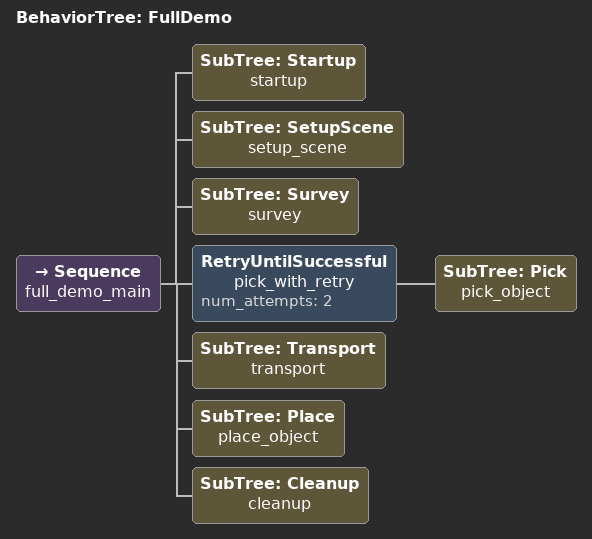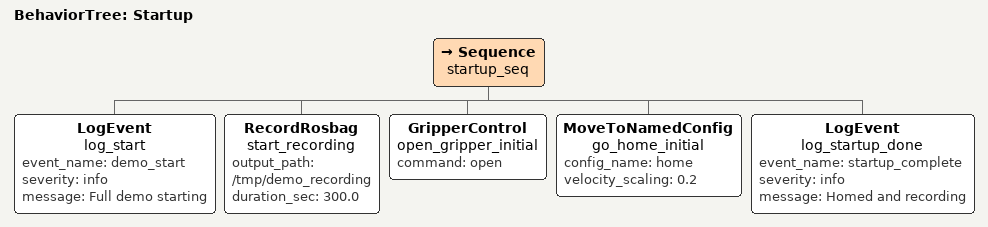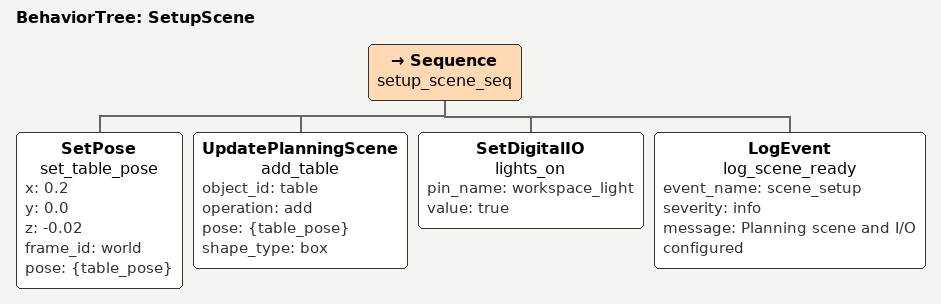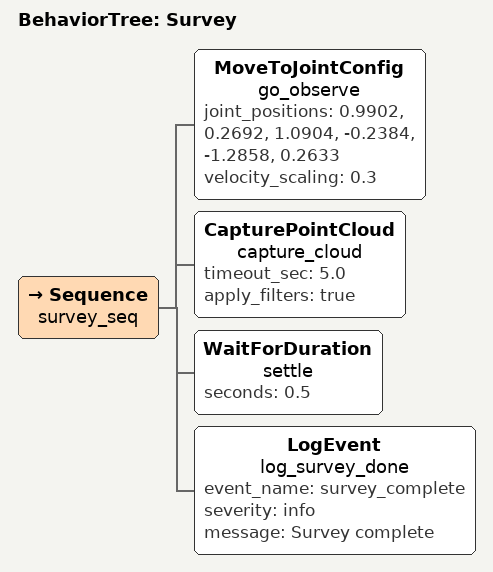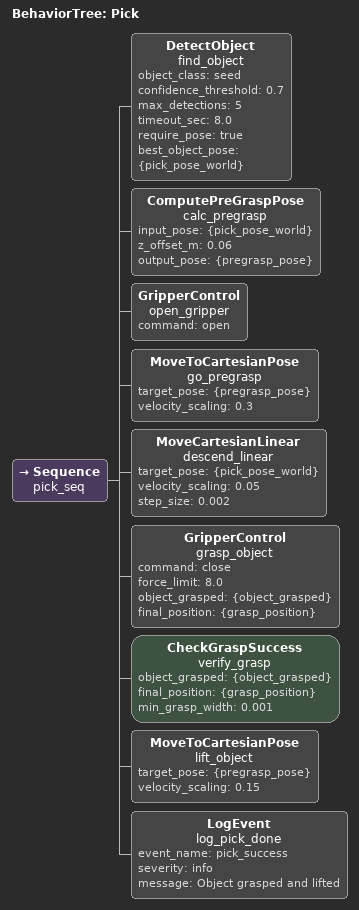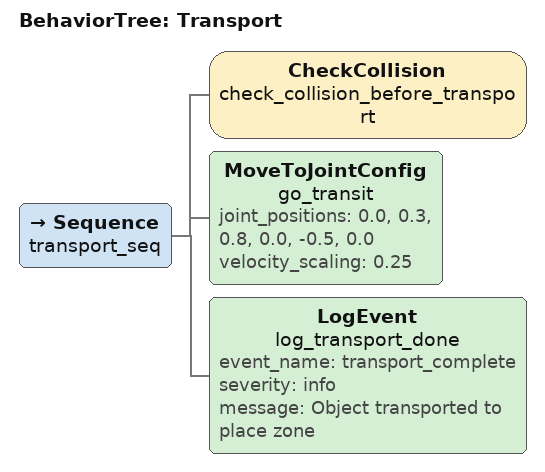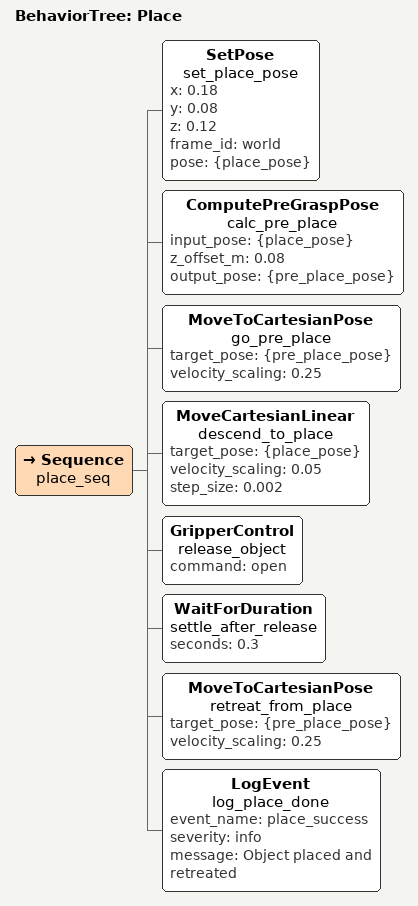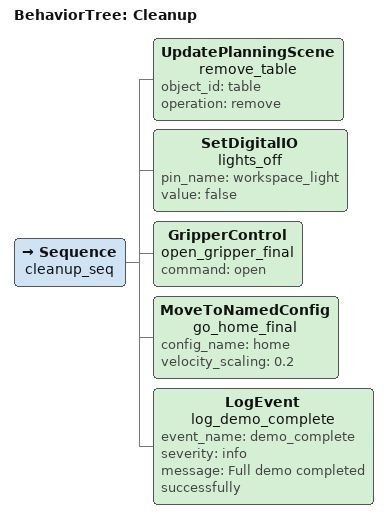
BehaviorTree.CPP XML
<root BTCPP_format="4" main_tree_to_execute="FullDemo">

  <BehaviorTree ID="FullDemo">
    <Sequence name="full_demo_main">
      <SubTree ID="Startup" name="startup"/>
      <SubTree ID="SetupScene" name="setup_scene"/>
      <SubTree ID="Survey" name="survey"/>

      <RetryUntilSuccessful name="pick_with_retry" num_attempts="2">
        <SubTree ID="Pick" name="pick_object"/>
      </RetryUntilSuccessful>

      <SubTree ID="Transport" name="transport"/>
      <SubTree ID="Place" name="place_object"/>
      <SubTree ID="Cleanup" name="cleanup"/>
    </Sequence>
  </BehaviorTree>

  <BehaviorTree ID="Startup">
    <Sequence name="startup_seq">
      <LogEvent name="log_start"
                event_name="demo_start"
                severity="info"
                message="Full demo starting"/>

      <RecordRosbag name="start_recording"
                    output_path="/tmp/demo_recording"
                    duration_sec="300.0"/>

      <GripperControl name="open_gripper_initial"
                      command="open"/>

      <MoveToNamedConfig name="go_home_initial"
                         config_name="home"
                         velocity_scaling="0.2"/>

      <LogEvent name="log_startup_done"
                event_name="startup_complete"
                severity="info"
                message="Homed and recording"/>
    </Sequence>
  </BehaviorTree>

  <BehaviorTree ID="SetupScene">
    <Sequence name="setup_scene_seq">
      <SetPose name="set_table_pose"
               x="0.2" y="0.0" z="-0.02"
               frame_id="world"
               pose="{table_pose}"/>

      <UpdatePlanningScene name="add_table"
                           object_id="table"
                           operation="add"
                           pose="{table_pose}"
                           shape_type="box"/>

      <SetDigitalIO name="lights_on"
                    pin_name="workspace_light"
                    value="true"/>

      <LogEvent name="log_scene_ready"
                event_name="scene_setup"
                severity="info"
                message="Planning scene and I/O configured"/>
    </Sequence>
  </BehaviorTree>

  <!-- Survey: move to a Meca500 pre-pick joint pose (arm elevated above
       workspace, gripper pointing down-ish). Captures a point cloud if the
       camera is available. -->
  <BehaviorTree ID="Survey">
    <Sequence name="survey_seq">
      <MoveToJointConfig name="go_observe"
                         joint_positions="0.9902, 0.2692, 1.0904, -0.2384, -1.2858, 0.2633"
                         velocity_scaling="0.3"/>

      <CapturePointCloud name="capture_cloud"
                         timeout_sec="5.0"
                         apply_filters="true"/>

      <WaitForDuration name="settle"
                       seconds="0.5"/>

      <LogEvent name="log_survey_done"
                event_name="survey_complete"
                severity="info"
                message="Survey complete"/>
    </Sequence>
  </BehaviorTree>

  <BehaviorTree ID="Pick">
    <Sequence name="pick_seq">
      <DetectObject name="find_object"
                    object_class="seed"
                    confidence_threshold="0.7"
                    max_detections="5"
                    timeout_sec="8.0"
                    require_pose="true"
                    best_object_pose="{pick_pose_world}"/>

      <ComputePreGraspPose name="calc_pregrasp"
                           input_pose="{pick_pose_world}"
                           z_offset_m="0.06"
                           output_pose="{pregrasp_pose}"/>

      <GripperControl name="open_gripper"
                      command="open"/>

      <MoveToCartesianPose name="go_pregrasp"
                           target_pose="{pregrasp_pose}"
                           velocity_scaling="0.3"/>

      <MoveCartesianLinear name="descend_linear"
                           target_pose="{pick_pose_world}"
                           velocity_scaling="0.05"
                           step_size="0.002"/>

      <GripperControl name="grasp_object"
                      command="close"
                      force_limit="8.0"
                      object_grasped="{object_grasped}"
                      final_position="{grasp_position}"/>

      <CheckGraspSuccess name="verify_grasp"
                         object_grasped="{object_grasped}"
                         final_position="{grasp_position}"
                         min_grasp_width="0.001"/>

      <MoveToCartesianPose name="lift_object"
                           target_pose="{pregrasp_pose}"
                           velocity_scaling="0.15"/>

      <LogEvent name="log_pick_done"
                event_name="pick_success"
                severity="info"
                message="Object grasped and lifted"/>
    </Sequence>
  </BehaviorTree>

  <!-- Transport: collision check, then move through a Meca500 6-joint transit
       pose on the way to the place zone. -->
  <BehaviorTree ID="Transport">
    <Sequence name="transport_seq">
      <CheckCollision name="check_collision_before_transport"/>

      <MoveToJointConfig name="go_transit"
                         joint_positions="0.0, 0.3, 0.8, 0.0, -0.5, 0.0"
                         velocity_scaling="0.25"/>

      <LogEvent name="log_transport_done"
                event_name="transport_complete"
                severity="info"
                message="Object transported to place zone"/>
    </Sequence>
  </BehaviorTree>

  <BehaviorTree ID="Place">
    <Sequence name="place_seq">
      <SetPose name="set_place_pose"
               x="0.18" y="0.08" z="0.12"
               frame_id="world"
               pose="{place_pose}"/>

      <ComputePreGraspPose name="calc_pre_place"
                           input_pose="{place_pose}"
                           z_offset_m="0.08"
                           output_pose="{pre_place_pose}"/>

      <MoveToCartesianPose name="go_pre_place"
                           target_pose="{pre_place_pose}"
                           velocity_scaling="0.25"/>

      <MoveCartesianLinear name="descend_to_place"
                           target_pose="{place_pose}"
                           velocity_scaling="0.05"
                           step_size="0.002"/>

      <GripperControl name="release_object"
                      command="open"/>

      <WaitForDuration name="settle_after_release"
                       seconds="0.3"/>

      <MoveToCartesianPose name="retreat_from_place"
                           target_pose="{pre_place_pose}"
                           velocity_scaling="0.25"/>

      <LogEvent name="log_place_done"
                event_name="place_success"
                severity="info"
                message="Object placed and retreated"/>
    </Sequence>
  </BehaviorTree>

  <BehaviorTree ID="Cleanup">
    <Sequence name="cleanup_seq">
      <UpdatePlanningScene name="remove_table"
                           object_id="table"
                           operation="remove"/>

      <SetDigitalIO name="lights_off"
                    pin_name="workspace_light"
                    value="false"/>

      <GripperControl name="open_gripper_final"
                      command="open"/>

      <MoveToNamedConfig name="go_home_final"
                         config_name="home"
                         velocity_scaling="0.2"/>

      <LogEvent name="log_demo_complete"
                event_name="demo_complete"
                severity="info"
                message="Full demo completed successfully"/>
    </Sequence>
  </BehaviorTree>

</root>
